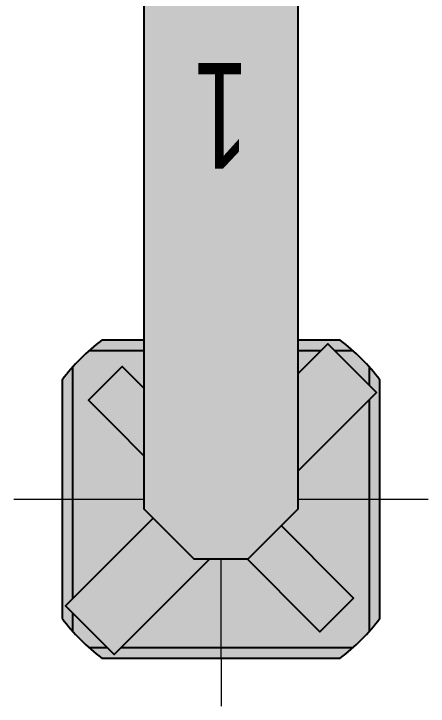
# Model space of a CAD drawing. Header units: millimetres. Extents: x -4957 to 16265, y -14538 to 14589.
# Drawn here: x -3814 to -3032, y -14538 to -13230 of the extents above; entities that cross this region are included whole.
import ezdxf
from ezdxf.enums import TextEntityAlignment as Align

# ---------------------------------------------------------------- set-up
doc = ezdxf.new("R2010")
doc.units = ezdxf.units.MM
doc.set_wipeout_variables(frame=1)
doc.layers.add('Техника Кран LTM 1250-5.1', color=250, linetype='Continuous')
doc.layers.add('Техника Кран LTM 1250-5.1 Штрих', color=7, linetype='Continuous', true_color=0xffe79e)
doc.styles.get("Standard").update_dxf_attribs({"font": 'mipgost.ttf'})

# ---------------------------------------------------------------- blocks, each defined once
blk = doc.blocks.new('LTM 1250-5.1-20221114.214039')
at = {"color": 0, "linetype": 'ByBlock', "lineweight": -2, "ltscale": 10, "transparency": 16777216}
blk.add_wipeout([(-300, 225), (-283.29523312338983, 245.7006530100483), (-265.1650429449553, 265.1650429449554), (-245.70065301004826, 283.29523312338983), (-225.00000000000003, 299.9999999999999), (-225.00000000000003, 300), (225, 300), (225, 300), (245.70065301004828, 283.29523312338995), (265.1650429449553, 265.1650429449554), (283.2952331233898, 245.70065301004843), (299.9999999999999, 225), (300, 225), (300, -225), (300, -225), (283.2952331233898, -245.70065301004843), (265.1650429449551, -265.16504294495553), (245.70065301004797, -283.2952331233901), (224.99999999999946, -300.0000000000003), (225, -300), (-225.00000000000003, -300), (-225.00000000000003, -300), (-245.70065301004826, -283.2952331233899), (-265.1650429449553, -265.1650429449553), (-283.2952331233899, -245.70065301004826), (-299.99999999999994, -225), (-300, -225)], dxfattribs=at)
at = {"layer": 'Техника Кран LTM 1250-5.1 Штрих', "ltscale": 10, "true_color": 0xadadad, "transparency": 16777216}
h = blk.add_hatch(color=253, dxfattribs=at)
h.dxf.hatch_style = 1
edge = h.paths.add_edge_path()
edge.add_arc((-2.273736754432321e-13, 2.273736754432321e-13), 374.9999999999997, 126.86989764584399, 143.130102354156, ccw=False)
edge.add_line((-225, 300), (225, 300))
edge.add_arc((-1.13686837721616e-13, -1.13686837721616e-13), 375.0000000000002, 36.86989764584399, 53.13010235415601, ccw=False)
edge.add_line((300, 225), (300, -225))
edge.add_arc((2.273736754432321e-13, -2.273736754432321e-13), 374.9999999999997, 306.86989764584405, 323.130102354156, ccw=False)
edge.add_line((225, -300), (-225, -300))
edge.add_arc((-2.273736754432321e-13, -2.273736754432321e-13), 374.9999999999997, 216.869897645844, 233.130102354156, ccw=False)
edge.add_line((-300, -225), (-300, 225))
at = {"color": 0, "linetype": 'ByBlock', "lineweight": 9, "ltscale": 10, "transparency": 16777216}
for points in [[(0, 0), (0, 390.9186811467452)], [(-390.9186811467453, 0), (0, 0)], [(0, 0), (390.9186811467453, 0)], [(0, -390.9186811467452), (0, 0)]]:
    blk.add_lwpolyline(points, dxfattribs=at)
at = {"color": 0, "linetype": 'ByBlock', "lineweight": -2, "ltscale": 10, "transparency": 16777216}
blk.add_lwpolyline([(-300, 225, -0.0710678118654753), (-225, 300), (225, 300, -0.07106781186547521), (300, 225), (300, -225, -0.0710678118654753), (225, -300), (-225, -300, -0.0710678118654753), (-300, -225)], format="xyb", close=True, dxfattribs=at)
for points in [[(-102.7897312037894, 10.86584964954091), (-293.4493141924177, 201.5254326381673), (-201.5254326381691, 293.4493141924177), (-10.86584964954091, 102.7897312037894)], [(-249.4493936653271, 280), (-214.9747468305868, 280)], [(-188.0761184457515, 280), (249.4493936653271, 280)], [(-280, 214.974746830585), (-280, 249.4493936653289)], [(33.97835412767745, 97.6179644344611), (186.6761902332473, 250.3158005400383), (250.3158005400401, 186.6761902332491), (97.61796443446292, 33.97835412767381)], [(280, 249.4493936653289), (280, -188.0761184457515)], [(-280, -249.4493936653289), (-280, 188.0761184457497)], [(10.86584964954091, -102.7897312037894), (201.5254326381655, -293.4493141924177), (293.4493141924177, -201.5254326381691), (102.7897312037894, -10.86584964954272)], [(-33.97835412767381, -97.61796443446292), (-186.676190233251, -250.3158005400364), (-250.3158005400364, -186.6761902332491), (-97.61796443446292, -33.97835412767745)], [(280, -214.974746830585), (280, -249.4493936653289)], [(188.0761184457479, -280), (-249.4493936653271, -280)], [(249.4493936653271, -280), (214.9747468305832, -280)]]:
    blk.add_lwpolyline(points, dxfattribs=at)
blk.add_circle((0, 0), 103.3624473856617, dxfattribs=at)
blk = doc.blocks.new('LTM 1250-5.1-20221114.214321')
at = {"color": 0, "linetype": 'ByBlock', "lineweight": -2, "ltscale": 10, "transparency": 16777216}
blk.add_wipeout([(145.00000000000023, 18.875739644970963), (50.62130177514791, 113.25443786982305), (-50.62130177514814, 113.25443786982305), (-145, 18.875739644970963), (-145, -2749.4416175008846), (145.00000000000023, -2749.4416175008846)], dxfattribs=at)
at = {"layer": 'Техника Кран LTM 1250-5.1 Штрих', "ltscale": 10, "true_color": 0xadadad, "transparency": 16777216}
h = blk.add_hatch(color=253, dxfattribs=at)
h.dxf.hatch_style = 1
h.paths.add_polyline_path([(145, -2749.441617500884), (145, 18.87573964497042), (50.62130177514793, 113.2544378698225), (-50.62130177514793, 113.2544378698225), (-145, 18.87573964497042), (-145, -2749.441617500884)])
at = {"color": 0, "linetype": 'ByBlock', "lineweight": -2, "ltscale": 10, "transparency": 16777216}
blk.add_lwpolyline([(145, -2749.441617500884), (145, 18.87573964497042), (50.62130177514793, 113.2544378698225), (-50.62130177514793, 113.2544378698225), (-145, 18.87573964497042), (-145, -2749.441617500884)], close=True, dxfattribs=at)
blk = doc.blocks.new('*U388')
at = {"color": 0, "linetype": 'ByBlock', "lineweight": -2, "ltscale": 10, "transparency": 16777216, "xscale": -1}
blk.add_blockref('LTM 1250-5.1-20221114.214039', (3423, 4147), dxfattribs=at)
blk.add_blockref('LTM 1250-5.1-20221114.214321', (3423, 4147), dxfattribs=at)
at = {"layer": 'Defpoints', "color": 250, "ltscale": 10, "transparency": 16777216, "width": 0.7}
blk.add_text('1', height=200, dxfattribs=at).set_placement((3423, 3423), align=Align.MIDDLE_CENTER)

msp = doc.modelspace()

# ---------------------------------------------------------------- block references
at = {"layer": 'Техника Кран LTM 1250-5.1', "transparency": 16777216, "rotation": 180}
msp.add_blockref('*U388', (0, -10000), dxfattribs=at)

doc.saveas('drawing.dxf')
